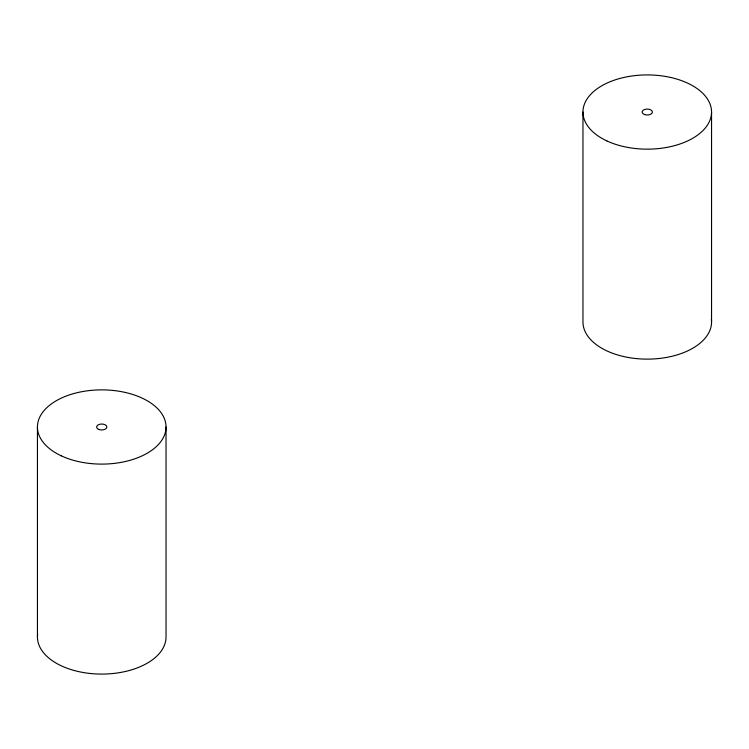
<?xml version="1.0" encoding="UTF-8"?>
<svg xmlns="http://www.w3.org/2000/svg" width="749" height="749" viewBox="0 0 749 749"><rect width="100%" height="100%" fill="white"/><g stroke="black" fill="none" stroke-linecap="round" stroke-linejoin="round"><path stroke-width="1.12" d="M711.55 112.041L711.55 322.014M582.965 112.041L582.965 322.014A64.292 37.113 0 0 0 649.786 359.099A64.292 37.113 0 0 0 711.353 319.093M166.035 426.986L166.035 636.959A64.292 37.113 0 0 1 99.214 674.053A64.292 37.113 0 0 1 37.647 634.047M37.45 426.986L37.45 636.959M606.802 140.887A64.292 37.113 0 0 0 710.754 117.846A64.292 37.113 0 0 0 624.217 77.381A64.292 37.113 0 0 0 606.802 140.887M644.692 114.606A5.14 2.968 0 0 0 652.407 112.041A5.14 2.968 0 0 0 644.692 109.466A5.14 2.968 0 0 0 644.692 114.606M61.278 455.832A64.292 37.113 0 0 0 165.239 432.8A64.292 37.113 0 0 0 78.701 392.336A64.292 37.113 0 0 0 61.278 455.832M99.168 429.561A5.14 2.968 0 0 0 106.882 426.986A5.14 2.968 0 0 0 99.168 424.421A5.14 2.968 0 0 0 99.168 429.561"/></g></svg>
